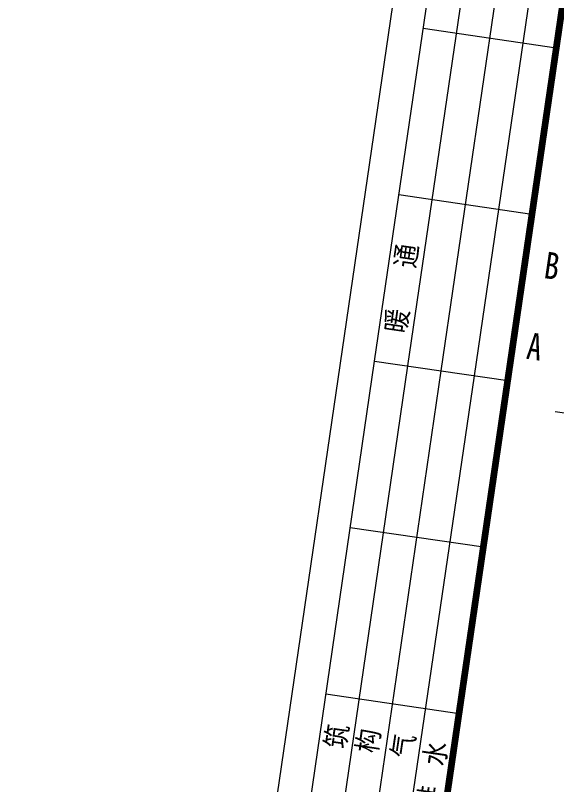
# Model space of a CAD drawing. Header units: inches. Extents: x -414268 to 632271, y -366004 to 318730.
# Drawn here: x 52117 to 76266, y 175669 to 209968 of the extents above; entities that cross this region are included whole.
import ezdxf

# ---------------------------------------------------------------- set-up
doc = ezdxf.new("R2010")
doc.units = ezdxf.units.IN
doc.header["$LTSCALE"] = 1200
doc.header["$MEASUREMENT"] = 0
doc.layers.get('0').update_dxf_attribs({"linetype": 'CONTINUOUS', "lineweight": 0})
doc.layers.add('PUB_TITLE', color=7, linetype='CONTINUOUS', lineweight=0)
doc.styles.add('-黑体', font='simhei.ttf', dxfattribs={"width": 0.8})
doc.styles.add('HZ', font='txt.shx', dxfattribs={"width": 0.8, "bigfont": 'hztxt.shx'})

# ---------------------------------------------------------------- blocks, each defined once
blk = doc.blocks.new('_LABEL1')
for p, q in [((-150, 20), (-75, 20)), ((-125, 20), (-125, 0)), ((-100, 20), (-100, 0)), ((-75, 20), (-75, 0)), ((-75, 20), (-75, 0)), ((-75, 20), (0, 20)), ((-50, 20), (-50, 0)), ((-25, 20), (-25, 0)), ((-150, 15), (-75, 15)), ((-75, 15), (0, 15)), ((-150, 10), (-75, 10)), ((-75, 10), (0, 10)), ((-150, 5), (-75, 5)), ((-75, 5), (0, 5)), ((-150, 0), (-75, 0)), ((-75, 0), (0, 0))]:
    blk.add_line(p, q)
at = {"style": 'HZ'}
for s, p in [('建   筑', (-146.4452318465049, 15.64578023183403)), ('暖  通', (-70.34686098143231, 15.73349296477629)), ('结   构', (-146.4452318465049, 10.90928588684774)), ('电   气', (-146.4452318465049, 5.646514805902683)), ('给 排 水', (-146.4452318465049, 0.7345949950318733))]:
    blk.add_text(s, height=3.508514053963367, dxfattribs=at).set_placement(p)

msp = doc.modelspace()

# ---------------------------------------------------------------- linework, layer by layer
at = {"color": 6}
msp.add_lwpolyline([(122437.0903344807, 185596.9931190965), (76195.84246293618, 192290.6674962297)], dxfattribs=at)
at = {"layer": 'PUB_TITLE'}
msp.add_lwpolyline([(52116.77767617413, 95328.22732211852), (70350.48578053107, 220001.9289952365), (246674.7210039409, 194214.256104789), (228441.0128995838, 69540.55443167101)], close=True, dxfattribs=at)
at = {"layer": 'PUB_TITLE', "const_width": 300.0000000010631}
msp.add_lwpolyline([(59971.96725443966, 97211.30902240961), (225906.727338423, 72943.11180732514), (243272.1636282865, 191679.9705436281), (77337.40354430326, 215948.1677587125)], close=True, dxfattribs=at)

# ---------------------------------------------------------------- block references
at = {"layer": 'PUB_TITLE', "xscale": 300.0000000010684, "yscale": 300.0000000010696, "zscale": 300.0000000010631, "rotation": 81.67939968338567}
msp.add_blockref('_LABEL1', (77337.40354430326, 215948.1677587125), dxfattribs=at)

# ---------------------------------------------------------------- texts
at = {"color": 1, "style": '-黑体', "width": 0.8}
for s, p in [('B', (75652.79294388875, 198262.4574144393)), ('A', (74880.89517046773, 194663.6938271888))]:
    msp.add_text(s, height=1190.718722742972, rotation=351.6793996837307, dxfattribs=at).set_placement(p)

doc.saveas('drawing.dxf')
